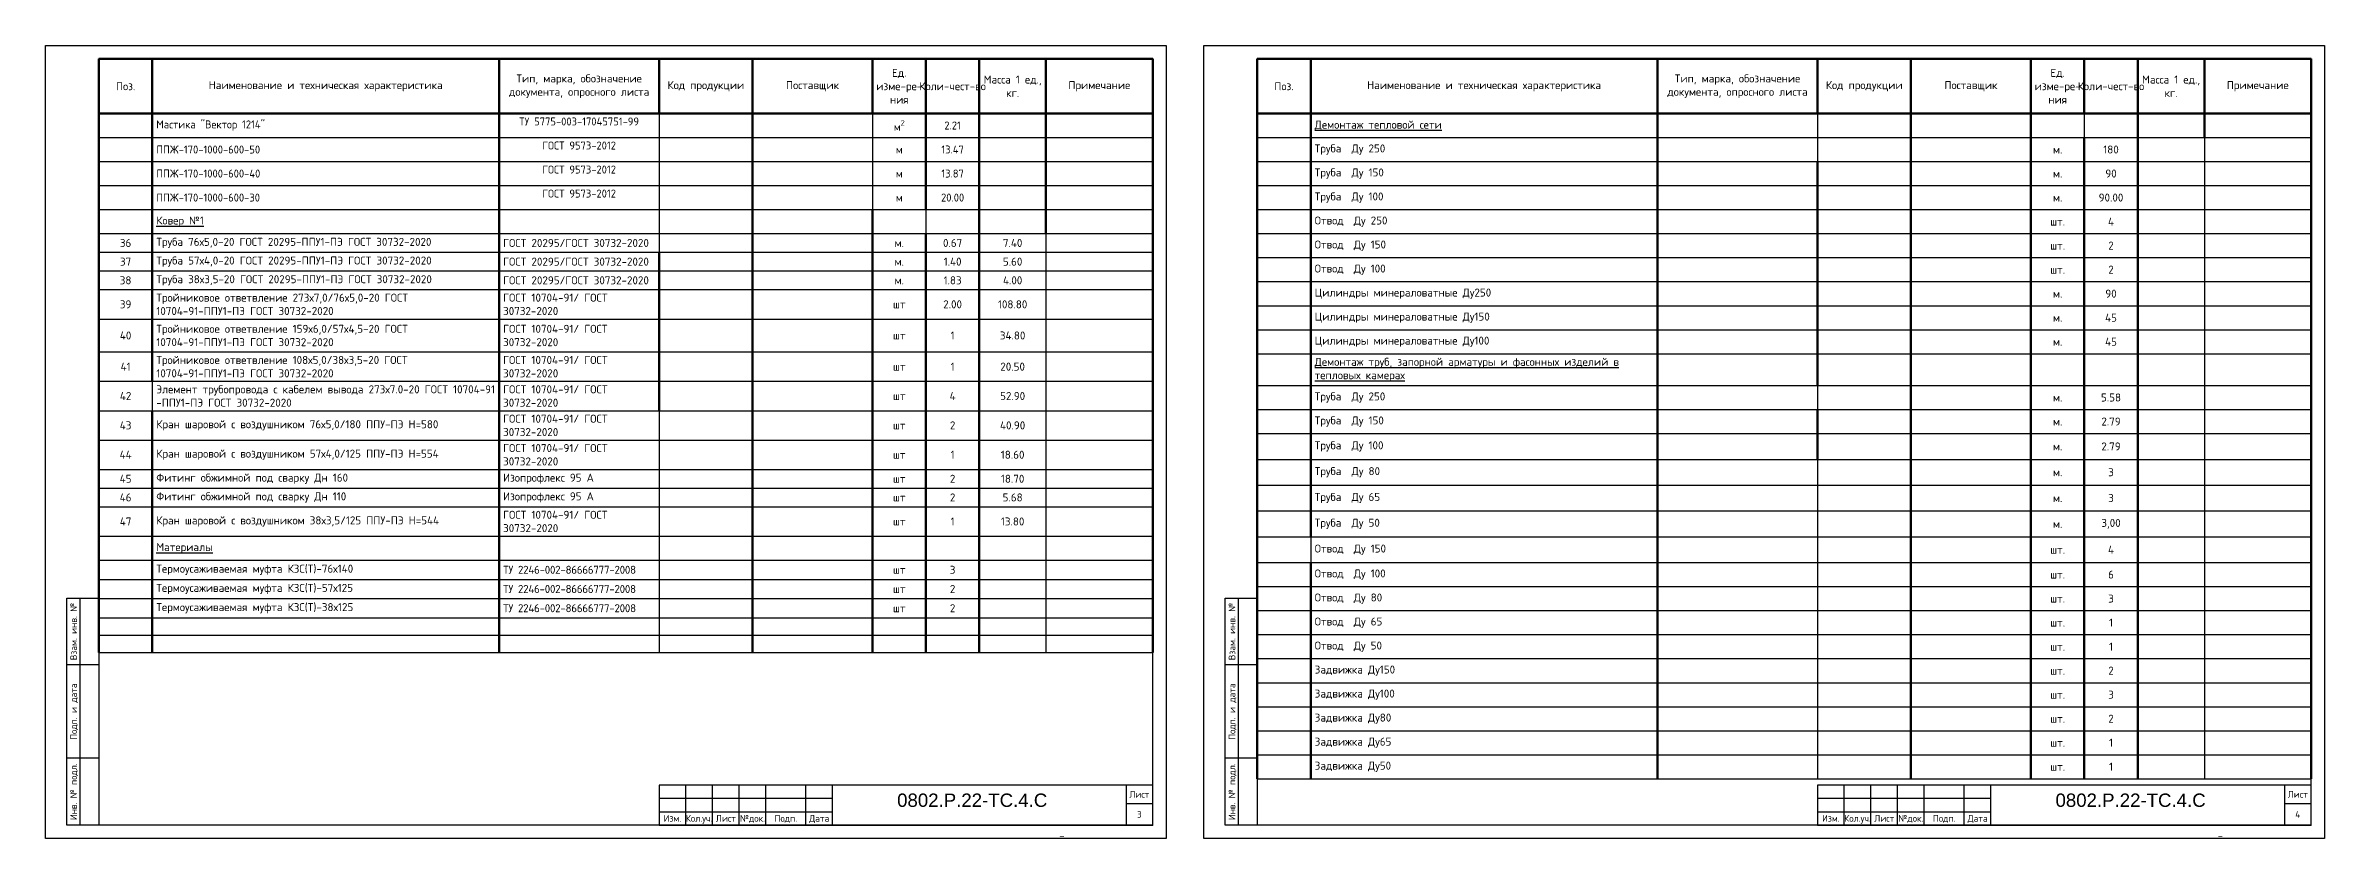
# Model space of a CAD drawing. Header units: millimetres. Extents: x 1990 to 7549, y 397 to 3825.
# Drawn here: x 6695 to 7549, y 1176 to 1473 of the extents above; entities that cross this region are included whole.
import ezdxf
from ezdxf.enums import TextEntityAlignment as Align

# ---------------------------------------------------------------- set-up
doc = ezdxf.new("R2010")
doc.units = ezdxf.units.MM
doc.layers.add('Таблица', color=3, linetype='Continuous', lineweight=30)
doc.styles.add('-ISOCPEUR-', font='isocpeur.TTF')
doc.styles.add('GOST-2.304_Type-B', font='GOST Common.ttf')
doc.styles.get("Standard").update_dxf_attribs({"font": 'arial.ttf'})

# ---------------------------------------------------------------- blocks, each defined once
blk = doc.blocks.new('*T181')
at = {"layer": 'Таблица', "color": 7, "lineweight": 50, "transparency": 16777216}
for p, q in [((0, 0), (395, 0)), ((0, 0), (0, -20.43)), ((20, 0), (20, -20.43)), ((150, 0), (150, -20.43)), ((210, 0), (210, -20.43)), ((245, 0), (245, -20.43)), ((290, 0), (290, -20.43)), ((310, 0), (310, -20.43)), ((330, 0), (330, -20.43)), ((355, 0), (355, -20.43)), ((395, 0), (395, -20.43))]:
    blk.add_line(p, q, dxfattribs=at)
at = {"layer": 'Таблица', "color": 0, "lineweight": 50, "transparency": 16777216}
for p, q in [((0, -20.43), (150, -20.43)), ((0, -20.43), (0, -222.37)), ((20, -20.43), (20, -120.77)), ((210, -20.43), (395, -20.43)), ((245, -20.43), (245, -222.37)), ((330, -20.43), (330, -65.43)), ((355, -20.43), (355, -65.43)), ((395, -20.43), (395, -222.37)), ((290, -56.43), (290, -65.43)), ((210, -72.43), (210, -131.77)), ((20, -131.77), (20, -222.37))]:
    blk.add_line(p, q, dxfattribs=at)
at = {"layer": 'Таблица', "color": 0, "linetype": 'ByBlock', "lineweight": 50, "transparency": 16777216}
for p, q in [((150, -20.43), (210, -20.43)), ((150, -20.43), (150, -222.37)), ((310, -20.43), (310, -56.43)), ((290, -65.43), (290, -222.37)), ((310, -65.43), (310, -222.37)), ((330, -65.43), (330, -222.37))]:
    blk.add_line(p, q, dxfattribs=at)
at = {"layer": 'Таблица', "color": 0, "linetype": 'ByBlock', "lineweight": -2, "transparency": 16777216}
for p, q in [((210, -20.43), (210, -72.43)), ((290, -20.43), (290, -56.43)), ((20, -29.43), (210, -29.43)), ((290, -29.43), (310, -29.43)), ((20, -38.43), (210, -38.43)), ((290, -38.43), (310, -38.43)), ((20, -47.43), (210, -47.43)), ((290, -47.43), (310, -47.43)), ((20, -56.43), (210, -56.43)), ((290, -56.43), (310, -56.43)), ((310, -56.43), (310, -65.43)), ((355, -65.43), (355, -222.37)), ((20, -120.77), (20, -131.77)), ((210, -131.77), (210, -222.37))]:
    blk.add_line(p, q, dxfattribs=at)
at = {"layer": 'Таблица', "color": 0, "lineweight": 25, "transparency": 16777216}
for p, q in [((0, -29.43), (20, -29.43)), ((210, -29.43), (245, -29.43)), ((330, -29.43), (395, -29.43)), ((0, -38.43), (20, -38.43)), ((210, -38.43), (245, -38.43)), ((330, -38.43), (395, -38.43)), ((0, -47.43), (20, -47.43)), ((210, -47.43), (245, -47.43)), ((330, -47.43), (395, -47.43)), ((0, -56.43), (20, -56.43)), ((210, -56.43), (245, -56.43)), ((330, -56.43), (395, -56.43)), ((0, -65.43), (20, -65.43)), ((210, -65.43), (290, -65.43)), ((310, -65.43), (395, -65.43)), ((0, -72.43), (20, -72.43)), ((210, -72.43), (245, -72.43)), ((355, -72.43), (395, -72.43)), ((0, -79.43), (20, -79.43)), ((210, -79.43), (245, -79.43)), ((355, -79.43), (395, -79.43)), ((0, -86.43), (20, -86.43)), ((210, -86.43), (245, -86.43)), ((355, -86.43), (395, -86.43)), ((0, -97.43), (20, -97.43)), ((210, -97.43), (245, -97.43)), ((355, -97.43), (395, -97.43)), ((0, -109.77), (20, -109.77)), ((210, -109.77), (245, -109.77)), ((355, -109.77), (395, -109.77)), ((0, -120.77), (20, -120.77)), ((210, -120.77), (245, -120.77)), ((355, -120.77), (395, -120.77)), ((0, -131.77), (20, -131.77)), ((210, -131.77), (245, -131.77)), ((355, -131.77), (395, -131.77)), ((0, -142.77), (20, -142.77)), ((210, -142.77), (245, -142.77)), ((355, -142.77), (395, -142.77)), ((0, -153.77), (20, -153.77)), ((0, -160.77), (20, -160.77)), ((210, -153.77), (245, -153.77)), ((210, -160.77), (245, -160.77)), ((355, -153.77), (395, -153.77)), ((355, -160.77), (395, -160.77)), ((0, -167.77), (20, -167.77)), ((210, -167.77), (245, -167.77)), ((355, -167.77), (395, -167.77)), ((0, -178.77), (20, -178.77)), ((210, -178.77), (245, -178.77)), ((355, -178.77), (395, -178.77)), ((0, -187.77), (20, -187.77)), ((210, -187.77), (245, -187.77)), ((355, -187.77), (395, -187.77)), ((0, -194.97), (20, -194.97)), ((210, -194.97), (245, -194.97)), ((355, -194.97), (395, -194.97)), ((0, -202.17), (20, -202.17)), ((210, -202.17), (245, -202.17)), ((355, -202.17), (395, -202.17)), ((0, -209.37), (20, -209.37)), ((210, -209.37), (245, -209.37)), ((355, -209.37), (395, -209.37)), ((0, -215.87), (20, -215.87)), ((210, -215.87), (245, -215.87)), ((355, -215.87), (395, -215.87)), ((0, -222.37), (20, -222.37)), ((210, -222.37), (245, -222.37)), ((355, -222.37), (395, -222.37))]:
    blk.add_line(p, q, dxfattribs=at)
at = {"layer": 'Таблица', "color": 0, "linetype": 'ByBlock', "lineweight": 25, "transparency": 16777216}
for p, q in [((245, -29.43), (290, -29.43)), ((310, -29.43), (330, -29.43)), ((245, -38.43), (290, -38.43)), ((310, -38.43), (330, -38.43)), ((245, -47.43), (290, -47.43)), ((310, -47.43), (330, -47.43)), ((245, -56.43), (290, -56.43)), ((310, -56.43), (330, -56.43)), ((20, -65.43), (210, -65.43)), ((290, -65.43), (310, -65.43)), ((20, -72.43), (210, -72.43)), ((245, -72.43), (355, -72.43)), ((20, -79.43), (210, -79.43)), ((245, -79.43), (355, -79.43)), ((20, -86.43), (210, -86.43)), ((245, -86.43), (355, -86.43)), ((20, -97.43), (210, -97.43)), ((245, -97.43), (355, -97.43)), ((20, -109.77), (210, -109.77)), ((245, -109.77), (355, -109.77)), ((20, -120.77), (210, -120.77)), ((245, -120.77), (355, -120.77)), ((20, -131.77), (210, -131.77)), ((245, -131.77), (355, -131.77)), ((20, -142.77), (210, -142.77)), ((245, -142.77), (355, -142.77)), ((20, -153.77), (210, -153.77)), ((20, -160.77), (210, -160.77)), ((245, -153.77), (355, -153.77)), ((245, -160.77), (355, -160.77)), ((20, -167.77), (210, -167.77)), ((245, -167.77), (355, -167.77)), ((20, -178.77), (210, -178.77)), ((245, -178.77), (355, -178.77)), ((20, -187.77), (210, -187.77)), ((245, -187.77), (355, -187.77)), ((20, -194.97), (210, -194.97)), ((245, -194.97), (355, -194.97)), ((20, -202.17), (210, -202.17)), ((245, -202.17), (355, -202.17)), ((20, -209.37), (210, -209.37)), ((245, -209.37), (355, -209.37)), ((20, -215.87), (210, -215.87)), ((245, -215.87), (355, -215.87)), ((20, -222.37), (210, -222.37)), ((245, -222.37), (355, -222.37))]:
    blk.add_line(p, q, dxfattribs=at)
at = {"layer": 'Таблица', "color": 7, "transparency": 16777216, "char_height": 3, "attachment_point": 5, "style": '-ISOCPEUR-'}
for s, insert, width in [('Наименование и техническая характеристика', (85, -10.22), 127), ('Тип, марка, обозначение документа, опросного листа', (180, -10.22), 57), ('Код продукции', (227.5, -10.22), 32), ('Поставщик', (267.5, -10.22), 42), ('Ед. изме-ре- ния', (300, -10.22), 17), ('Масса 1 ед., кг.', (342.5, -10.22), 22), ('Примечание', (375, -10.22), 37), ('Поз.', (10, -10.22), 17), ('Коли-чест-во', (320, -10.22), 17), ('36', (10, -68.93), 17), ('37', (10, -75.93), 17), ('38', (10, -82.93), 17), ('40', (10, -103.6), 17), ('41', (10, -115.27), 17), ('42', (10, -126.27), 17), ('43', (10, -137.27), 17), ('44', (10, -148.27), 17), ('47', (10, -173.27), 17)]:
    blk.add_mtext(s, dxfattribs=dict(at, insert=insert, width=width))
at = {"layer": 'Таблица', "color": 0, "transparency": 16777216, "char_height": 3}
for s, insert, width, attachment_point, style in [('Мастика "Вектор 1214"', (21.5, -24.93), 127, 4, 'GOST-2.304_Type-B'), ('ТУ 5775-003-17045751-99', (180, -21.93), 57, 2, 'GOST-2.304_Type-B'), ('\\A1;м{\\H0.7x;\\S2^ ;}', (300, -24.93), 17, 5, 'GOST-2.304_Type-B'), ('2.21', (320, -24.93), 17, 5, 'GOST-2.304_Type-B'), ('ППЖ-170-1000-600-50', (21.5, -33.93), 127, 4, 'GOST-2.304_Type-B'), ('ГОСТ 9573-2012', (180, -30.93), 57, 2, 'GOST-2.304_Type-B'), ('м', (300, -33.93), 17, 5, 'GOST-2.304_Type-B'), ('13.47', (320, -33.93), 17, 5, 'GOST-2.304_Type-B'), ('ППЖ-170-1000-600-40', (21.5, -42.93), 127, 4, 'GOST-2.304_Type-B'), ('ГОСТ 9573-2012', (180, -39.93), 57, 2, 'GOST-2.304_Type-B'), ('м', (300, -42.93), 17, 5, 'GOST-2.304_Type-B'), ('13.87', (320, -42.93), 17, 5, 'GOST-2.304_Type-B'), ('ППЖ-170-1000-600-30', (21.5, -51.93), 127, 4, 'GOST-2.304_Type-B'), ('ГОСТ 9573-2012', (180, -48.93), 57, 2, 'GOST-2.304_Type-B'), ('20.00', (320, -51.93), 17, 5, 'GOST-2.304_Type-B'), ('{\\LКовер №1}', (21.5, -60.93), 127, 4, '-ISOCPEUR-'), ('м', (300, -51.93), 17, 5, 'GOST-2.304_Type-B'), ('Труба 76х5,0-20 ГОСТ 20295-ППУ1-ПЭ ГОСТ 30732-2020', (21.5, -68.93), 127, 4, '-ISOCPEUR-'), ('ГОСТ 20295/ГОСТ 30732-2020^J', (151.5, -68.93), 57, 4, '-ISOCPEUR-'), ('м.', (300, -68.93), 17, 5, '-ISOCPEUR-'), ('0.67', (320, -68.93), 17, 5, '-ISOCPEUR-'), ('7.40', (342.5, -68.93), 22, 5, '-ISOCPEUR-'), ('Труба 57х4,0-20 ГОСТ 20295-ППУ1-ПЭ ГОСТ 30732-2020', (21.5, -75.93), 127, 4, '-ISOCPEUR-'), ('ГОСТ 20295/ГОСТ 30732-2020^J', (151.5, -75.93), 57, 4, '-ISOCPEUR-'), ('м.', (300, -75.93), 17, 5, '-ISOCPEUR-'), ('1.40', (320, -75.93), 17, 5, '-ISOCPEUR-'), ('5.60', (342.5, -75.93), 22, 5, '-ISOCPEUR-'), ('Труба 38х3,5-20 ГОСТ 20295-ППУ1-ПЭ ГОСТ 30732-2020', (21.5, -82.93), 127, 4, '-ISOCPEUR-'), ('ГОСТ 20295/ГОСТ 30732-2020^J', (151.5, -82.93), 57, 4, '-ISOCPEUR-'), ('м.', (300, -82.93), 17, 5, '-ISOCPEUR-'), ('1.83', (320, -82.93), 17, 5, '-ISOCPEUR-'), ('4.00', (342.5, -82.93), 22, 5, '-ISOCPEUR-'), ('39', (10, -91.93), 17, 5, '-ISOCPEUR-'), ('\\A1;Тройниковое ответвление 273х7,0/76х5,0-20 ГОСТ 10704-91-ППУ1-ПЭ ГОСТ 30732-2020', (21.5, -91.93), 127, 4, '-ISOCPEUR-'), ('\\A1;ГОСТ 10704-91{\\A0;/ ГОСТ 30732-2020}', (151.5, -91.93), 57, 4, '-ISOCPEUR-'), ('шт', (300, -91.93), 17, 5, '-ISOCPEUR-'), ('2.00', (320, -91.93), 17, 5, '-ISOCPEUR-'), ('108.80', (342.5, -91.93), 22, 5, '-ISOCPEUR-'), ('\\A1;Тройниковое ответвление 159х6,0/57х4,5-20 ГОСТ 10704-91-ППУ1-ПЭ ГОСТ 30732-2020', (21.5, -103.6), 127, 4, '-ISOCPEUR-'), ('\\A1;ГОСТ 10704-91{\\A0;/ ГОСТ 30732-2020}', (151.5, -103.6), 57, 4, '-ISOCPEUR-'), ('1', (320, -103.6), 17, 5, '-ISOCPEUR-'), ('34.80', (342.5, -103.6), 22, 5, '-ISOCPEUR-'), ('шт', (300, -103.6), 17, 5, '-ISOCPEUR-'), ('\\A1;Тройниковое ответвление 108х5,0/38х3,5-20 ГОСТ 10704-91-ППУ1-ПЭ ГОСТ 30732-2020', (21.5, -115.27), 127, 4, '-ISOCPEUR-'), ('\\A1;ГОСТ 10704-91{\\A0;/ ГОСТ 30732-2020}', (151.5, -115.27), 57, 4, '-ISOCPEUR-'), ('шт', (300, -115.27), 17, 5, '-ISOCPEUR-'), ('1', (320, -115.27), 17, 5, '-ISOCPEUR-'), ('20.50', (342.5, -115.27), 22, 5, '-ISOCPEUR-'), ('Элемент трубопровода с кабелем вывода 273х7.0-20 {\\A1;ГОСТ 10704-91 -ППУ1-ПЭ ГОСТ 30732-2020}', (21.5, -126.27), 127, 4, '-ISOCPEUR-'), ('\\A1;ГОСТ 10704-91{\\A0;/ ГОСТ 30732-2020}', (151.5, -126.27), 57, 4, '-ISOCPEUR-'), ('шт', (300, -126.27), 17, 5, '-ISOCPEUR-'), ('4', (320, -126.27), 17, 5, '-ISOCPEUR-'), ('52.90', (342.5, -126.27), 22, 5, '-ISOCPEUR-'), ('\\A1;Кран шаровой с воздушником 76х5,0/180 ППУ-ПЭ Н=580', (21.5, -137.27), 127, 4, '-ISOCPEUR-'), ('\\A1;ГОСТ 10704-91{\\A0;/ ГОСТ 30732-2020}', (151.5, -137.27), 57, 4, '-ISOCPEUR-'), ('шт', (300, -137.27), 17, 5, '-ISOCPEUR-'), ('2', (320, -137.27), 17, 5, '-ISOCPEUR-'), ('40.90', (342.5, -137.27), 22, 5, '-ISOCPEUR-'), ('\\A1;ГОСТ 10704-91{\\A0;/ ГОСТ 30732-2020}', (151.5, -148.27), 57, 4, '-ISOCPEUR-'), ('\\A1;Кран шаровой с воздушником 57х4,0/125 ППУ-ПЭ Н=554', (21.5, -148.27), 127, 4, '-ISOCPEUR-'), ('шт', (300, -148.27), 17, 5, '-ISOCPEUR-'), ('1', (320, -148.27), 17, 5, '-ISOCPEUR-'), ('18.60', (342.5, -148.27), 22, 5, '-ISOCPEUR-'), ('45', (10, -157.27), 17, 5, '-ISOCPEUR-'), ('Фитинг обжимной под сварку Дн 160', (21.5, -157.27), 127, 4, '-ISOCPEUR-'), ('Изопрофлекс 95 А', (151.5, -157.27), 57, 4, '-ISOCPEUR-'), ('шт', (300, -157.27), 17, 5, '-ISOCPEUR-'), ('2', (320, -157.27), 17, 5, '-ISOCPEUR-'), ('18.70', (342.5, -157.27), 22, 5, '-ISOCPEUR-'), ('46', (10, -164.27), 17, 5, '-ISOCPEUR-'), ('Фитинг обжимной под сварку Дн 110', (21.5, -164.27), 127, 4, '-ISOCPEUR-'), ('\\A1;ГОСТ 10704-91{\\A0;/ ГОСТ 30732-2020}', (151.5, -173.27), 57, 4, '-ISOCPEUR-'), ('Изопрофлекс 95 А', (151.5, -164.27), 57, 4, '-ISOCPEUR-'), ('шт', (300, -164.27), 17, 5, '-ISOCPEUR-'), ('2', (320, -164.27), 17, 5, '-ISOCPEUR-'), ('5.68', (342.5, -164.27), 22, 5, '-ISOCPEUR-'), ('\\A1;Кран шаровой с воздушником 38х3,5/125 ППУ-ПЭ Н=544', (21.5, -173.27), 127, 4, '-ISOCPEUR-'), ('шт', (300, -173.27), 17, 5, '-ISOCPEUR-'), ('1', (320, -173.27), 17, 5, '-ISOCPEUR-'), ('13.80', (342.5, -173.27), 22, 5, '-ISOCPEUR-'), ('{\\LМатериалы}', (21.5, -183.27), 127, 4, '-ISOCPEUR-'), ('Термоусаживаемая муфта КЗС(Т)-76х140', (21.5, -191.37), 127, 4, '-ISOCPEUR-'), ('Термоусаживаемая муфта КЗС(Т)-57х125', (21.5, -198.57), 127, 4, '-ISOCPEUR-'), ('{\\T0.95;ТУ 2246-002-86666777-2008}', (151.5, -191.37), 57, 4, '-ISOCPEUR-'), ('шт', (300, -191.37), 17, 5, '-ISOCPEUR-'), ('3', (320, -191.37), 17, 5, '-ISOCPEUR-'), ('Термоусаживаемая муфта КЗС(Т)-38х125', (21.5, -205.77), 127, 4, '-ISOCPEUR-'), ('{\\T0.95;ТУ 2246-002-86666777-2008}', (151.5, -198.57), 57, 4, '-ISOCPEUR-'), ('{\\T0.95;ТУ 2246-002-86666777-2008}', (151.5, -205.77), 57, 4, '-ISOCPEUR-'), ('шт', (300, -198.57), 17, 5, '-ISOCPEUR-'), ('2', (320, -198.57), 17, 5, '-ISOCPEUR-'), ('2', (320, -205.77), 17, 5, '-ISOCPEUR-'), ('шт', (300, -205.77), 17, 5, '-ISOCPEUR-')]:
    blk.add_mtext(s, dxfattribs=dict(at, insert=insert, width=width, attachment_point=attachment_point, style=style))
blk = doc.blocks.new('*T366')
at = {"layer": 'Таблица', "color": 7, "lineweight": 50, "transparency": 16777216}
for p, q in [((0, 0), (395, 0)), ((0, 0), (0, -20.43)), ((20, 0), (20, -20.43)), ((150, 0), (150, -20.43)), ((210, 0), (210, -20.43)), ((245, 0), (245, -20.43)), ((290, 0), (290, -20.43)), ((310, 0), (310, -20.43)), ((330, 0), (330, -20.43)), ((355, 0), (355, -20.43)), ((395, 0), (395, -20.43))]:
    blk.add_line(p, q, dxfattribs=at)
at = {"layer": 'Таблица', "color": 0, "lineweight": 50, "transparency": 16777216}
for p, q in [((0, -20.43), (150, -20.43)), ((0, -20.43), (0, -269.66)), ((20, -20.43), (20, -179)), ((210, -20.43), (395, -20.43)), ((245, -20.43), (245, -269.66)), ((290, -20.43), (290, -29.43)), ((330, -20.43), (330, -29.43)), ((355, -20.43), (355, -29.43)), ((395, -20.43), (395, -269.66)), ((210, -38.43), (210, -122.33)), ((210, -131.33), (210, -150)), ((20, -188.66), (20, -269.66))]:
    blk.add_line(p, q, dxfattribs=at)
at = {"layer": 'Таблица', "color": 0, "linetype": 'ByBlock', "lineweight": 50, "transparency": 16777216}
for p, q in [((150, -20.43), (210, -20.43)), ((150, -20.43), (150, -269.66)), ((290, -29.43), (290, -269.66)), ((310, -29.43), (310, -269.66)), ((330, -29.43), (330, -269.66))]:
    blk.add_line(p, q, dxfattribs=at)
at = {"layer": 'Таблица', "color": 0, "linetype": 'ByBlock', "lineweight": -2, "transparency": 16777216}
for p, q in [((210, -20.43), (210, -38.43)), ((310, -20.43), (310, -29.43)), ((355, -29.43), (355, -269.66)), ((210, -122.33), (210, -131.33)), ((210, -150), (210, -269.66)), ((20, -179), (20, -188.66))]:
    blk.add_line(p, q, dxfattribs=at)
at = {"layer": 'Таблица', "color": 0, "lineweight": 25, "transparency": 16777216}
for p, q in [((0, -29.43), (20, -29.43)), ((210, -29.43), (290, -29.43)), ((310, -29.43), (395, -29.43)), ((0, -38.43), (20, -38.43)), ((210, -38.43), (245, -38.43)), ((355, -38.43), (395, -38.43)), ((0, -47.43), (20, -47.43)), ((210, -47.43), (245, -47.43)), ((355, -47.43), (395, -47.43)), ((0, -56.43), (20, -56.43)), ((210, -56.43), (245, -56.43)), ((355, -56.43), (395, -56.43)), ((0, -65.43), (20, -65.43)), ((210, -65.43), (245, -65.43)), ((355, -65.43), (395, -65.43)), ((0, -74.43), (20, -74.43)), ((210, -74.43), (245, -74.43)), ((355, -74.43), (395, -74.43)), ((0, -83.43), (20, -83.43)), ((210, -83.43), (245, -83.43)), ((355, -83.43), (395, -83.43)), ((0, -92.43), (20, -92.43)), ((210, -92.43), (245, -92.43)), ((355, -92.43), (395, -92.43)), ((0, -101.43), (20, -101.43)), ((210, -101.43), (245, -101.43)), ((355, -101.43), (395, -101.43)), ((0, -110.43), (20, -110.43)), ((210, -110.43), (245, -110.43)), ((355, -110.43), (395, -110.43)), ((0, -122.33), (20, -122.33)), ((210, -122.33), (245, -122.33)), ((355, -122.33), (395, -122.33)), ((0, -131.33), (20, -131.33)), ((210, -131.33), (245, -131.33)), ((355, -131.33), (395, -131.33)), ((0, -140.33), (20, -140.33)), ((210, -140.33), (245, -140.33)), ((355, -140.33), (395, -140.33)), ((0, -150), (20, -150)), ((210, -150), (245, -150)), ((355, -150), (395, -150)), ((0, -159.66), (20, -159.66)), ((210, -159.66), (245, -159.66)), ((355, -159.66), (395, -159.66)), ((0, -169.33), (20, -169.33)), ((210, -169.33), (245, -169.33)), ((355, -169.33), (395, -169.33)), ((0, -179), (20, -179)), ((210, -179), (245, -179)), ((355, -179), (395, -179)), ((0, -188.66), (20, -188.66)), ((210, -188.66), (245, -188.66)), ((355, -188.66), (395, -188.66)), ((0, -197.66), (20, -197.66)), ((210, -197.66), (245, -197.66)), ((355, -197.66), (395, -197.66)), ((0, -206.66), (20, -206.66)), ((210, -206.66), (245, -206.66)), ((355, -206.66), (395, -206.66)), ((0, -215.66), (20, -215.66)), ((210, -215.66), (245, -215.66)), ((355, -215.66), (395, -215.66)), ((0, -224.66), (20, -224.66)), ((210, -224.66), (245, -224.66)), ((355, -224.66), (395, -224.66)), ((0, -233.66), (20, -233.66)), ((210, -233.66), (245, -233.66)), ((355, -233.66), (395, -233.66)), ((0, -242.66), (20, -242.66)), ((210, -242.66), (245, -242.66)), ((355, -242.66), (395, -242.66)), ((0, -251.66), (20, -251.66)), ((210, -251.66), (245, -251.66)), ((355, -251.66), (395, -251.66)), ((0, -260.66), (20, -260.66)), ((210, -260.66), (245, -260.66)), ((355, -260.66), (395, -260.66)), ((0, -269.66), (20, -269.66)), ((210, -269.66), (245, -269.66)), ((355, -269.66), (395, -269.66))]:
    blk.add_line(p, q, dxfattribs=at)
at = {"layer": 'Таблица', "color": 0, "linetype": 'ByBlock', "lineweight": 25, "transparency": 16777216}
for p, q in [((20, -29.43), (210, -29.43)), ((290, -29.43), (310, -29.43)), ((20, -38.43), (210, -38.43)), ((245, -38.43), (355, -38.43)), ((20, -47.43), (210, -47.43)), ((245, -47.43), (355, -47.43)), ((20, -56.43), (210, -56.43)), ((245, -56.43), (355, -56.43)), ((20, -65.43), (210, -65.43)), ((245, -65.43), (355, -65.43)), ((20, -74.43), (210, -74.43)), ((245, -74.43), (355, -74.43)), ((20, -83.43), (210, -83.43)), ((245, -83.43), (355, -83.43)), ((20, -92.43), (210, -92.43)), ((245, -92.43), (355, -92.43)), ((20, -101.43), (210, -101.43)), ((245, -101.43), (355, -101.43)), ((20, -110.43), (210, -110.43)), ((245, -110.43), (355, -110.43)), ((20, -122.33), (210, -122.33)), ((245, -122.33), (355, -122.33)), ((20, -131.33), (210, -131.33)), ((245, -131.33), (355, -131.33)), ((20, -140.33), (210, -140.33)), ((245, -140.33), (355, -140.33)), ((20, -150), (210, -150)), ((245, -150), (355, -150)), ((20, -159.66), (210, -159.66)), ((245, -159.66), (355, -159.66)), ((20, -169.33), (210, -169.33)), ((245, -169.33), (355, -169.33)), ((20, -179), (210, -179)), ((245, -179), (355, -179)), ((20, -188.66), (210, -188.66)), ((245, -188.66), (355, -188.66)), ((20, -197.66), (210, -197.66)), ((245, -197.66), (355, -197.66)), ((20, -206.66), (210, -206.66)), ((245, -206.66), (355, -206.66)), ((20, -215.66), (210, -215.66)), ((245, -215.66), (355, -215.66)), ((20, -224.66), (210, -224.66)), ((245, -224.66), (355, -224.66)), ((20, -233.66), (210, -233.66)), ((245, -233.66), (355, -233.66)), ((20, -242.66), (210, -242.66)), ((245, -242.66), (355, -242.66)), ((20, -251.66), (210, -251.66)), ((245, -251.66), (355, -251.66)), ((20, -260.66), (210, -260.66)), ((245, -260.66), (355, -260.66)), ((20, -269.66), (210, -269.66)), ((245, -269.66), (355, -269.66))]:
    blk.add_line(p, q, dxfattribs=at)
at = {"layer": 'Таблица', "color": 7, "transparency": 16777216, "char_height": 3, "attachment_point": 5, "style": '-ISOCPEUR-'}
for s, insert, width in [('Наименование и техническая характеристика', (85, -10.22), 127), ('Тип, марка, обозначение документа, опросного листа', (180, -10.22), 57), ('Код продукции', (227.5, -10.22), 32), ('Поставщик', (267.5, -10.22), 42), ('Ед. изме-ре- ния', (300, -10.22), 17), ('Масса 1 ед., кг.', (342.5, -10.22), 22), ('Примечание', (375, -10.22), 37), ('Поз.', (10, -10.22), 17), ('Коли-чест-во', (320, -10.22), 17)]:
    blk.add_mtext(s, dxfattribs=dict(at, insert=insert, width=width))
at = {"layer": 'Таблица', "color": 0, "transparency": 16777216, "char_height": 3, "style": '-ISOCPEUR-'}
for s, insert, width, attachment_point in [('{\\LДемонтаж тепловой сети }', (21.5, -24.93), 127, 4), ('\\A1;Труба  Ду 250', (21.5, -33.93), 127, 4), ('м.', (300, -33.93), 17, 5), ('180', (320, -33.93), 17, 5), ('\\A1;Труба  Ду 150', (21.5, -42.93), 127, 4), ('м.', (300, -42.93), 17, 5), ('90', (320, -42.93), 17, 5), ('\\A1;Труба  Ду 100', (21.5, -51.93), 127, 4), ('90.00', (320, -51.93), 17, 5), ('\\A1;Отвод  Ду 250', (21.5, -60.93), 127, 4), ('м.', (300, -51.93), 17, 5), ('4', (320, -60.93), 17, 5), ('\\A1;Отвод  Ду 150', (21.5, -69.93), 127, 4), ('шт.', (300, -60.93), 17, 5), ('шт.', (300, -69.93), 17, 5), ('2', (320, -69.93), 17, 5), ('\\A1;Отвод  Ду 100', (21.5, -78.93), 127, 4), ('шт.', (300, -78.93), 17, 5), ('2', (320, -78.93), 17, 5), ('Цилиндры минераловатные Ду250', (21.5, -87.93), 127, 4), ('м.', (300, -87.93), 17, 5), ('90', (320, -87.93), 17, 5), ('Цилиндры минераловатные Ду150', (21.5, -96.93), 127, 4), ('м.', (300, -96.93), 17, 5), ('45', (320, -96.93), 17, 5), ('Цилиндры минераловатные Ду100', (21.5, -105.93), 127, 4), ('м.', (300, -105.93), 17, 5), ('45', (320, -105.93), 17, 5), ('{\\LДемонтаж труб, запорной арматуры и фасонных изделий в тепловых камерах}', (21.5, -116.38), 127, 4), ('\\A1;Труба  Ду 250', (21.5, -126.83), 127, 4), ('м.', (300, -126.83), 17, 5), ('5.58', (320, -126.83), 17, 5), ('\\A1;Труба  Ду 150', (21.5, -135.83), 127, 4), ('м.', (300, -135.83), 17, 5), ('2.79', (320, -135.83), 17, 5), ('\\A1;Труба  Ду 100', (21.5, -145.16), 127, 4), ('м.', (300, -145.16), 17, 5), ('2.79', (320, -145.16), 17, 5), ('\\A1;Труба  Ду 80', (21.5, -154.83), 127, 4), ('3', (320, -154.83), 17, 5), ('м.', (300, -154.83), 17, 5), ('\\A1;Труба  Ду 65', (21.5, -164.5), 127, 4), ('м.', (300, -164.5), 17, 5), ('3', (320, -164.5), 17, 5), ('\\A1;Труба  Ду 50', (21.5, -174.16), 127, 4), ('м.', (300, -174.16), 17, 5), ('3,00', (320, -174.16), 17, 5), ('\\A1;Отвод  Ду 150', (21.5, -183.83), 127, 4), ('шт.', (300, -183.83), 17, 5), ('4', (320, -183.83), 17, 5), ('\\A1;Отвод  Ду 100', (21.5, -193.16), 127, 4), ('шт.', (300, -193.16), 17, 5), ('6', (320, -193.16), 17, 5), ('\\A1;Отвод  Ду 80', (21.5, -202.16), 127, 4), ('шт.', (300, -202.16), 17, 5), ('3', (320, -202.16), 17, 5), ('\\A1;Отвод  Ду 65', (21.5, -211.16), 127, 4), ('шт.', (300, -211.16), 17, 5), ('1', (320, -211.16), 17, 5), ('\\A1;Отвод  Ду 50', (21.5, -220.16), 127, 4), ('шт.', (300, -220.16), 17, 5), ('1', (320, -220.16), 17, 5), ('Задвижка Ду150', (21.5, -229.16), 127, 4), ('шт.', (300, -229.16), 17, 5), ('2', (320, -229.16), 17, 5), ('Задвижка Ду100', (21.5, -238.16), 127, 4), ('шт.', (300, -238.16), 17, 5), ('3', (320, -238.16), 17, 5), ('Задвижка Ду80', (21.5, -247.16), 127, 4), ('шт.', (300, -247.16), 17, 5), ('2', (320, -247.16), 17, 5), ('Задвижка Ду65', (21.5, -256.16), 127, 4), ('шт.', (300, -256.16), 17, 5), ('1', (320, -256.16), 17, 5), ('Задвижка Ду50', (21.5, -265.16), 127, 4), ('шт.', (300, -265.16), 17, 5), ('1', (320, -265.16), 17, 5)]:
    blk.add_mtext(s, dxfattribs=dict(at, insert=insert, width=width, attachment_point=attachment_point))

msp = doc.modelspace()

# ---------------------------------------------------------------- linework, layer by layer
for p, q in [((6708.274, 1180.694), (6708.274, 1265.694)), ((7142.496, 1180.694), (7142.496, 1265.694)), ((6715.274, 1240.694), (6703.274, 1240.694)), ((7149.496, 1240.694), (7137.496, 1240.694)), ((6715.274, 1205.694), (6703.274, 1205.694)), ((7149.496, 1205.694), (7137.496, 1205.694)), ((6990.274, 1190.694), (6925.274, 1190.694)), ((6935.274, 1180.694), (6935.274, 1195.694)), ((6945.274, 1180.694), (6945.274, 1195.694)), ((6955.274, 1180.694), (6955.274, 1195.694)), ((6965.274, 1180.694), (6965.274, 1195.694)), ((6980.274, 1180.694), (6980.274, 1195.694)), ((6990.274, 1180.694), (6990.274, 1195.694)), ((7100.274, 1195.694), (7100.274, 1180.694)), ((7110.274, 1188.694), (7100.274, 1188.694)), ((7424.496, 1190.694), (7359.496, 1190.694)), ((7369.496, 1180.694), (7369.496, 1195.694)), ((7379.496, 1180.694), (7379.496, 1195.694)), ((7389.496, 1180.694), (7389.496, 1195.694)), ((7399.496, 1180.694), (7399.496, 1195.694)), ((7414.496, 1180.694), (7414.496, 1195.694)), ((7424.496, 1180.694), (7424.496, 1195.694)), ((7534.496, 1195.694), (7534.496, 1180.694)), ((7544.496, 1188.694), (7534.496, 1188.694)), ((6925.274, 1185.694), (6990.274, 1185.694)), ((7359.496, 1185.694), (7424.496, 1185.694))]:
    msp.add_line(p, q)
for points in [[(6695.274, 1472.694), (7115.274, 1472.694), (7115.274, 1175.694), (6695.274, 1175.694)], [(7129.496, 1472.694), (7549.496, 1472.694), (7549.496, 1175.694), (7129.496, 1175.694)], [(6715.274, 1180.694), (6703.274, 1180.694), (6703.274, 1265.694), (6715.274, 1265.694)], [(7149.496, 1180.694), (7137.496, 1180.694), (7137.496, 1265.694), (7149.496, 1265.694)], [(6925.274, 1180.694), (7110.274, 1180.694), (7110.274, 1195.694), (6925.274, 1195.694)], [(7359.496, 1180.694), (7544.496, 1180.694), (7544.496, 1195.694), (7359.496, 1195.694)]]:
    msp.add_lwpolyline(points, close=True)
at = {"const_width": 0.5}
for points in [[(6715.274, 1467.694), (7110.274, 1467.694), (7110.274, 1180.694), (6715.274, 1180.694)], [(7149.496, 1467.694), (7544.496, 1467.694), (7544.496, 1180.694), (7149.496, 1180.694)]]:
    msp.add_lwpolyline(points, close=True, dxfattribs=at)

# ---------------------------------------------------------------- block references
for name, p in [('*T181', (6715.274, 1467.694)), ('*T366', (7149.496, 1467.694))]:
    msp.add_blockref(name, p)

# ---------------------------------------------------------------- texts
at = {"style": '-ISOCPEUR-'}
for s, p in [('Взам. инв. №', (6705.774, 1253.194)), ('Взам. инв. №', (7139.996, 1253.194)), ('Подп. и дата', (6705.774, 1223.194)), ('Подп. и дата', (7139.996, 1223.194)), ('Инв. № подл.', (6705.774, 1193.194)), ('Инв. № подл.', (7139.996, 1193.194))]:
    msp.add_text(s, height=2.5, rotation=90, dxfattribs=at).set_placement(p, align=Align.MIDDLE_CENTER)
for s, p in [('Лист', (7105.274, 1192.194)), ('Лист', (7539.496, 1192.194)), ('Изм.', (6930.274, 1183.194)), ('Кол.уч.', (6940.274, 1183.194)), ('Лист', (6950.274, 1183.194)), ('№док.', (6960.274, 1183.194)), ('Подп.', (6972.774, 1183.194)), ('Дата', (6985.274, 1183.194)), ('Изм.', (7364.496, 1183.194)), ('Кол.уч.', (7374.496, 1183.194)), ('Лист', (7384.496, 1183.194)), ('№док.', (7394.496, 1183.194)), ('Подп.', (7406.996, 1183.194)), ('Дата', (7419.496, 1183.194))]:
    msp.add_text(s, height=2.5, dxfattribs=at).set_placement(p, align=Align.MIDDLE_CENTER)
at = {"char_height": 5, "width": 38.55785, "attachment_point": 1}
for insert in [(7014.471, 1192.502), (7448.694, 1192.502)]:
    msp.add_mtext('0802.Р.22-ТС.4.С', dxfattribs=dict(at, insert=insert))
at = {"style": '-ISOCPEUR-'}
for tag, p in [('3', (7105.274, 1184.694)), ('4', (7539.496, 1184.694))]:
    msp.add_attdef(tag, text='*', height=2.5, dxfattribs=at).set_placement(p, align=Align.MIDDLE_CENTER)
at = {"style": '-ISOCPEUR-', "flags": 8}
for p in [(7076.246, 1177.949), (7510.469, 1177.949)]:
    msp.add_attdef('_', text='Формат', height=3, dxfattribs=at).set_placement(p, align=Align.MIDDLE_CENTER)

doc.saveas('drawing.dxf')
